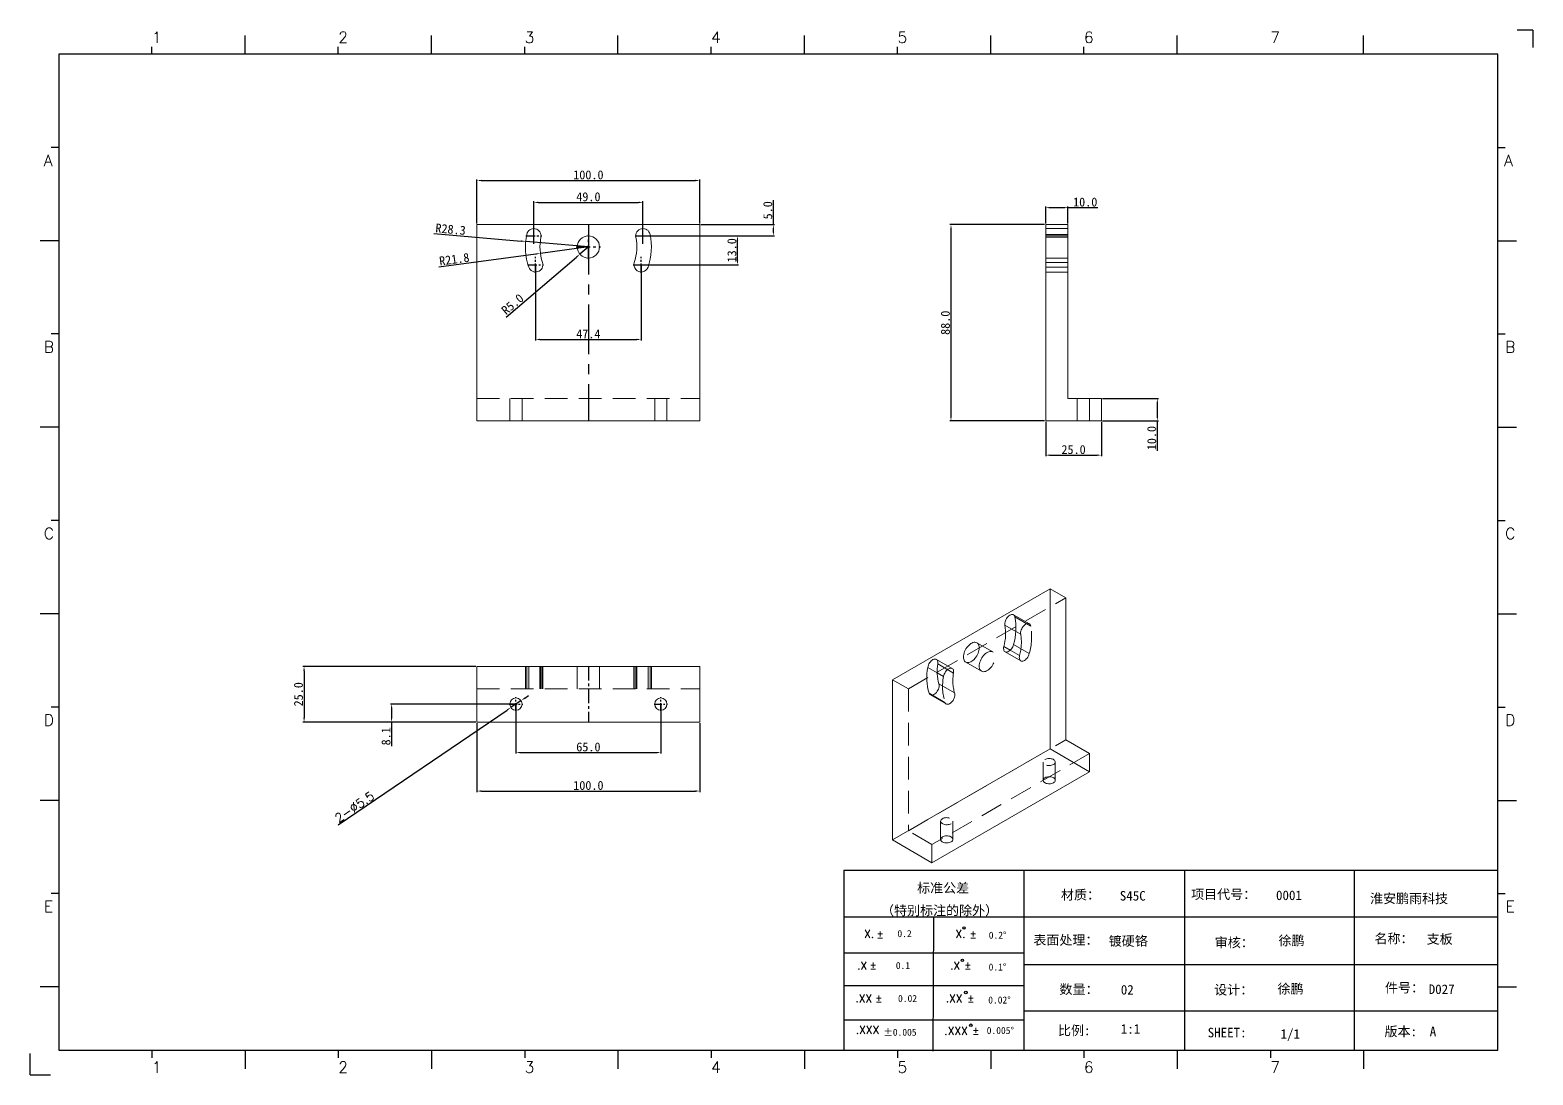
# Model space of a CAD drawing. Extents: x 83 to 30050, y -7164 to 695.
# Drawn here: x 28067 to 28742, y -3870 to -3401 of the extents above; entities that cross this region are included whole.
import ezdxf
from ezdxf.enums import TextEntityAlignment as Align

# ---------------------------------------------------------------- set-up
doc = ezdxf.new("R2010")
doc.units = 0
doc.header["$LTSCALE"] = 8
doc.header["$MEASUREMENT"] = 0
doc.header["$PDSIZE"] = 5
doc.linetypes.add('CENTER', pattern=[2, 1.25, -0.25, 0.25, -0.25])
doc.linetypes.add('HIDDEN', pattern=[1.905, 1.27, -0.635])
doc.layers.get('0').update_dxf_attribs({"linetype": 'CONTINUOUS'})
doc.layers.get('Defpoints').update_dxf_attribs({"linetype": 'CONTINUOUS'})
doc.layers.add('41', color=3, linetype='CONTINUOUS')
doc.layers.add('dim', color=82, linetype='CONTINUOUS', lineweight=9)
doc.styles.add('SIMPLEX', font='SIMPLEX')
doc.styles.get("Standard").update_dxf_attribs({"font": '', "height": 4})
doc.styles.get('Standard').set_extended_font_data('SimSun')
doc.dimstyles.new('ISO-25', dxfattribs={"dimtxt": 6, "dimasz": 2.5, "dimexe": 1.25, "dimexo": 0.625, "dimtad": 1, "dimdec": 1, "dimzin": 1, "dimdsep": 46, "dimtxsty": 'Standard', "dimcen": 2.5, "dimadec": 0, "dimazin": 0, "dimtm": 1e-09, "dimtfac": 1, "dimtdec": 1, "dimtmove": 0, "dimatfit": 3, "dimfxl": 1, "dimtolj": 1, "dimtzin": 0, "dimarcsym": 0})

# ---------------------------------------------------------------- blocks, each defined once
blk = doc.blocks.new('A$C0BB32EA6')
at = {"layer": '41'}
for p, q in [((90.21, 427.84), (90.21, 435.66)), ((168.4, 427.84), (168.4, 435.66)), ((168.4, 427.84), (168.4, 435.66)), ((168.4, 427.84), (168.4, 435.66)), ((246.58, 427.84), (246.58, 435.66)), ((246.58, 427.84), (246.58, 435.66)), ((324.77, 427.84), (324.77, 435.66)), ((402.96, 427.84), (402.96, 435.66)), ((481.15, 427.84), (481.15, 435.66)), ((559.34, 427.84), (559.34, 435.66)), ((51.11, 427.84), (51.11, 430.97)), ((129.3, 427.84), (129.3, 430.97)), ((129.3, 427.84), (129.3, 430.97)), ((129.3, 427.84), (129.3, 430.97)), ((207.49, 427.84), (207.49, 430.97)), ((207.49, 427.84), (207.49, 430.97)), ((285.68, 427.84), (285.68, 430.97)), ((363.87, 427.84), (363.87, 430.97)), ((442.06, 427.84), (442.06, 430.97)), ((615.63, 427.84), (12.02, 427.84)), ((12.02, 427.84), (12.02, 10.32)), ((615.63, 10.32), (615.63, 427.84)), ((12.02, 388.75), (8.89, 388.75)), ((615.63, 388.75), (618.76, 388.75)), ((12.02, 349.66), (4.2, 349.66)), ((615.63, 349.66), (623.45, 349.66)), ((12.02, 310.56), (8.89, 310.56)), ((615.63, 310.56), (618.76, 310.56)), ((12.02, 271.47), (4.2, 271.47)), ((615.63, 271.47), (623.45, 271.47)), ((12.02, 232.37), (8.89, 232.37)), ((615.63, 232.37), (618.76, 232.37)), ((12.02, 193.28), (4.2, 193.28)), ((615.63, 193.28), (623.45, 193.28)), ((12.02, 154.18), (8.89, 154.18)), ((615.63, 154.18), (618.76, 154.18)), ((12.02, 115.09), (4.2, 115.09)), ((615.63, 115.09), (623.45, 115.09)), ((341.34, 85.85), (615.63, 85.85)), ((341.34, 85.85), (341.34, 10.32)), ((416.87, 85.85), (416.87, 10.32)), ((484.16, 85.85), (484.16, 10.32)), ((555.4, 85.7), (555.4, 10.17)), ((12.02, 76), (8.89, 76)), ((615.63, 76), (618.76, 76)), ((615.63, 66.14), (341.34, 66.14)), ((378.86, 10.02), (379.1, 65.84)), ((341.34, 51.12), (416.87, 51.12)), ((615.63, 46.17), (416.87, 46.17)), ((12.02, 36.9), (4.2, 36.9)), ((341.34, 37.5), (401.12, 37.5)), ((341.34, 37.5), (416.87, 37.5)), ((615.63, 36.9), (623.45, 36.9)), ((615.63, 26.74), (416.87, 26.74)), ((341.34, 23.05), (401.87, 23.05)), ((341.34, 23.05), (401.87, 23.05)), ((341.34, 23.05), (401.87, 23.05)), ((341.34, 23.05), (401.87, 23.05)), ((341.34, 23.05), (401.87, 23.05)), ((341.34, 23.05), (416.87, 23.05)), ((12.02, 10.32), (615.63, 10.32)), ((51.11, 10.32), (51.11, 7.19)), ((90.21, 10.32), (90.21, 2.5)), ((129.3, 10.32), (129.3, 7.19)), ((168.4, 10.32), (168.4, 2.5)), ((207.49, 10.32), (207.49, 7.19)), ((246.58, 10.32), (246.58, 2.5)), ((285.68, 10.32), (285.68, 7.19)), ((324.77, 10.32), (324.77, 2.5)), ((326.34, 10.32), (401.87, 10.32)), ((363.87, 10.32), (363.87, 7.19)), ((402.96, 10.32), (402.96, 2.5)), ((442.06, 10.32), (442.06, 7.19)), ((481.15, 10.32), (481.15, 2.5)), ((520.24, 10.32), (520.24, 7.19)), ((559.34, 10.32), (559.34, 2.5))]:
    blk.add_line(p, q, dxfattribs=at)
at = {"layer": '41', "linetype": 'Continuous'}
for p, q in [((630.37, 437.94), (623.79, 437.94)), ((630.37, 437.94), (630.37, 430.59)), ((0, 0), (0, 8.98)), ((0, 0), (8.64, 0))]:
    blk.add_line(p, q, dxfattribs=at)
at = {"layer": '41'}
for centre in [(391.73, 61.61), (391.07, 48.04), (392.49, 34.54), (394.6, 20.83)]:
    blk.add_circle(centre, 0.516, dxfattribs=at)
at = {"layer": '41', "style": 'SIMPLEX'}
for s, height, p in [('1', 4.69, (51.11, 432.54)), ('2', 4.69, (129.3, 432.54)), ('3', 4.69, (207.49, 432.54)), ('4', 4.69, (285.68, 432.54)), ('5', 4.69, (363.87, 432.54)), ('6', 4.69, (442.06, 432.54)), ('7', 4.69, (520.24, 432.54)), ('A', 4.75, (5.76, 380.93)), ('A', 4.75, (618.27, 380.93)), ('B', 4.75, (5.76, 302.74)), ('B', 4.75, (618.72, 302.74)), ('C', 4.75, (5.76, 224.55)), ('C', 4.75, (618.72, 224.55)), ('D', 4.75, (5.76, 146.37)), ('D', 4.75, (618.72, 146.37)), ('E', 4.75, (5.76, 68.18)), ('E', 4.75, (618.95, 68.18)), ('X.', 3.284, (349.84, 57.49)), ('%%p', 3.284, (355.04, 57.36)), ('X.', 3.284, (388.21, 57.49)), ('%%p', 3.284, (394.07, 57.36)), ('.X', 3.284, (346.89, 44.16)), ('%%p', 3.284, (352.09, 44.33)), ('.X', 3.284, (385.9, 44.16)), ('%%p', 3.284, (391.76, 44.33)), ('.XX', 3.284, (346.2, 30.42)), ('%%p', 3.284, (354.44, 30.46)), ('.XX', 3.284, (384.11, 30.42)), ('%%p', 3.284, (393.01, 30.46)), ('.XXX', 3.284, (383.48, 16.83)), ('%%p', 3.284, (395.11, 16.95)), ('1', 4.69, (51.11, 0.87)), ('2', 4.69, (129.3, 0.87)), ('3', 4.69, (207.49, 0.87)), ('4', 4.69, (285.68, 0.87)), ('5', 4.69, (363.87, 0.87)), ('6', 4.69, (442.06, 0.87)), ('7', 4.69, (520.24, 0.87))]:
    blk.add_text(s, height=height, dxfattribs=at).set_placement(p)
at = {"layer": '41', "linetype": 'Continuous'}
for s, p in [('标准公差', (372.08, 76.36)), ('材质：', (432.42, 73.5)), ('项目代号：', (486.99, 73.71)), ('淮安鹏雨科技', (562.04, 71.96)), ('（特别标注的除外）', (356.94, 66.94)), ('表面处理：', (420.83, 54.55)), ('审核：', (496.9, 53.5)), ('名称：', (563.9, 55.18)), ('数量：', (431.79, 33.91)), ('设计：', (496.69, 33.7)), ('件号：', (568.32, 34.55)), ('比例:', (431.16, 16.65)), ('SHEET:', (493.95, 15.75)), ('1/1', (524.5, 15.18)), ('版本:', (568.11, 16.23))]:
    blk.add_text(s, height=4, dxfattribs=at).set_placement(p)
at = {"layer": '41'}
for s, p in [('0.2', (363.82, 57.75)), ('0.2%%D', (402.12, 57.11)), ('0.1', (363.14, 44.41)), ('0.1%%D', (402.07, 43.76)), ('0.02', (364.07, 30.58)), ('0.02%%D', (401.9, 29.93)), ('0.005%%D', (401.27, 17.16))]:
    blk.add_text(s, height=2.929, dxfattribs=at).set_placement(p)
at = {"layer": '41', "style": 'SIMPLEX'}
blk.add_text('.XXX', height=3.284, dxfattribs=at).set_placement((351.31, 18.87), align=Align.MIDDLE_CENTER)
at = {"layer": '41'}
blk.add_text('%%P0.005', height=2.929, dxfattribs=at).set_placement((364.87, 17.89), align=Align.MIDDLE_CENTER)
at = {"layer": '41', "linetype": 'Continuous'}
for tag, p in [('材质', (457.07, 73.08)), ('代号', (522.6, 73.29)), ('表面处理', (452.44, 54.13)), ('审核', (523.65, 54.34)), ('名称', (585.81, 54.97)), ('数量', (457.5, 33.7)), ('设计', (523.23, 34.13)), ('件号', (586.65, 33.91)), ('比例', (457.5, 17.28)), ('版本', (587.08, 16.23))]:
    blk.add_attdef(tag, p, '', height=4, dxfattribs=at)
blk = doc.blocks.new('*D1198')
at = {"layer": 'Defpoints', "color": 0}
for p in [(28367.88, -3468.69), (28267.88, -3488.49), (28367.88, -3488.49)]:
    blk.add_point(p, dxfattribs=at)
at = {"layer": 'dim', "color": 0, "lineweight": -2}
for p, q in [((28267.88, -3487.99), (28267.88, -3468.19)), ((28269.88, -3468.69), (28365.88, -3468.69)), ((28367.88, -3487.99), (28367.88, -3468.19))]:
    blk.add_line(p, q, dxfattribs=at)
at = {"layer": 'dim', "color": 0}
for points in [[(28269.88, -3468.35), (28269.88, -3469.02), (28267.88, -3468.69)], [(28365.88, -3468.35), (28365.88, -3469.02), (28367.88, -3468.69)]]:
    blk.add_solid(points, dxfattribs=at)
at = {"layer": 'dim', "color": 0, "insert": (28317.88, -3466.19), "char_height": 4, "attachment_point": 5}
blk.add_mtext('\\A1;100.0', dxfattribs=at)
blk = doc.blocks.new('*D1199')
at = {"layer": 'Defpoints', "color": 0}
for p in [(28342.38, -3478.51), (28293.39, -3493.49), (28342.38, -3493.49)]:
    blk.add_point(p, dxfattribs=at)
at = {"layer": 'dim', "color": 0, "lineweight": -2}
for p, q in [((28293.39, -3492.99), (28293.39, -3478.01)), ((28295.39, -3478.51), (28340.38, -3478.51)), ((28342.38, -3492.99), (28342.38, -3478.01))]:
    blk.add_line(p, q, dxfattribs=at)
at = {"layer": 'dim', "color": 0}
for points in [[(28295.39, -3478.18), (28295.39, -3478.85), (28293.39, -3478.51)], [(28340.38, -3478.18), (28340.38, -3478.85), (28342.38, -3478.51)]]:
    blk.add_solid(points, dxfattribs=at)
at = {"layer": 'dim', "color": 0, "insert": (28317.88, -3476.01), "char_height": 4, "attachment_point": 5}
blk.add_mtext('\\A1;49.0', dxfattribs=at)
blk = doc.blocks.new('*D1200')
at = {"layer": 'Defpoints', "color": 0}
for p in [(28294.2, -3506.49), (28341.57, -3506.49), (28341.57, -3539.99)]:
    blk.add_point(p, dxfattribs=at)
at = {"layer": 'dim', "color": 0, "lineweight": -2}
for p, q in [((28294.2, -3506.99), (28294.2, -3540.49)), ((28341.57, -3506.99), (28341.57, -3540.49)), ((28296.2, -3539.99), (28339.57, -3539.99))]:
    blk.add_line(p, q, dxfattribs=at)
at = {"layer": 'dim', "color": 0}
for points in [[(28296.2, -3539.65), (28296.2, -3540.32), (28294.2, -3539.99)], [(28339.57, -3539.65), (28339.57, -3540.32), (28341.57, -3539.99)]]:
    blk.add_solid(points, dxfattribs=at)
at = {"layer": 'dim', "color": 0, "insert": (28317.88, -3537.49), "char_height": 4, "attachment_point": 5}
blk.add_mtext('\\A1;47.4', dxfattribs=at)
blk = doc.blocks.new('*D1201')
at = {"layer": 'Defpoints', "color": 0}
for p in [(28342.38, -3493.49), (28367.88, -3488.49), (28400.89, -3488.49)]:
    blk.add_point(p, dxfattribs=at)
at = {"layer": 'dim', "color": 0, "lineweight": -2}
for p, q in [((28400.89, -3488.49), (28400.89, -3477.58)), ((28342.88, -3493.49), (28401.39, -3493.49)), ((28368.38, -3488.49), (28401.39, -3488.49)), ((28400.89, -3491.49), (28400.89, -3490.49))]:
    blk.add_line(p, q, dxfattribs=at)
at = {"layer": 'dim', "color": 0}
for points in [[(28400.56, -3490.49), (28401.22, -3490.49), (28400.89, -3488.49)], [(28400.56, -3491.49), (28401.22, -3491.49), (28400.89, -3493.49)]]:
    blk.add_solid(points, dxfattribs=at)
at = {"layer": 'dim', "color": 0, "insert": (28398.39, -3482.04), "char_height": 4, "attachment_point": 5, "rotation": 90}
blk.add_mtext('\\A1;5.0', dxfattribs=at)
blk = doc.blocks.new('*D1202')
at = {"layer": 'Defpoints', "color": 0}
for p in [(28342.38, -3493.49), (28384.78, -3493.49), (28341.57, -3506.49)]:
    blk.add_point(p, dxfattribs=at)
at = {"layer": 'dim', "color": 0, "lineweight": -2}
for p, q in [((28342.88, -3493.49), (28385.28, -3493.49)), ((28384.78, -3504.49), (28384.78, -3495.49)), ((28342.07, -3506.49), (28385.28, -3506.49))]:
    blk.add_line(p, q, dxfattribs=at)
at = {"layer": 'dim', "color": 0}
for points in [[(28384.45, -3495.49), (28385.12, -3495.49), (28384.78, -3493.49)], [(28384.45, -3504.49), (28385.12, -3504.49), (28384.78, -3506.49)]]:
    blk.add_solid(points, dxfattribs=at)
at = {"layer": 'dim', "color": 0, "insert": (28382.28, -3499.99), "char_height": 4, "attachment_point": 5, "rotation": 90}
blk.add_mtext('\\A1;13.0', dxfattribs=at)
blk = doc.blocks.new('*D1203')
at = {"layer": 'Defpoints', "color": 0}
for p in [(28317.88, -3498.49), (28296.33, -3501.37)]:
    blk.add_point(p, dxfattribs=at)
at = {"layer": 'dim', "color": 0, "lineweight": -2}
for p, q in [((28317.88, -3498.49), (28296.33, -3501.37)), ((28250.74, -3507.46), (28294.34, -3501.63))]:
    blk.add_line(p, q, dxfattribs=at)
at = {"layer": 'dim', "color": 0}
blk.add_solid([(28294.3, -3501.3), (28294.39, -3501.97), (28296.33, -3501.37)], dxfattribs=at)
at = {"layer": 'dim', "color": 0, "insert": (28257.7, -3504.01), "char_height": 4, "attachment_point": 5, "rotation": 7.60436}
blk.add_mtext('\\A1;R21.8', dxfattribs=at)
blk = doc.blocks.new('*D1204')
at = {"layer": 'Defpoints', "color": 0}
for p in [(28289.74, -3496.03), (28317.88, -3498.49)]:
    blk.add_point(p, dxfattribs=at)
at = {"layer": 'dim', "color": 0, "lineweight": -2}
for p, q in [((28248.51, -3492.42), (28287.75, -3495.85)), ((28317.88, -3498.49), (28289.74, -3496.03))]:
    blk.add_line(p, q, dxfattribs=at)
at = {"layer": 'dim', "color": 0}
blk.add_solid([(28287.78, -3495.52), (28287.72, -3496.19), (28289.74, -3496.03)], dxfattribs=at)
at = {"layer": 'dim', "color": 0, "insert": (28256.05, -3490.57), "char_height": 4, "attachment_point": 5, "rotation": 354.9962}
blk.add_mtext('\\A1;R28.3', dxfattribs=at)
blk = doc.blocks.new('*D1205')
at = {"layer": 'Defpoints', "color": 0}
for p in [(28317.88, -3498.49), (28314.08, -3501.73)]:
    blk.add_point(p, dxfattribs=at)
at = {"layer": 'dim', "color": 0, "lineweight": -2}
for p, q in [((28317.88, -3498.49), (28314.08, -3501.73)), ((28280.91, -3529.93), (28312.55, -3503.03))]:
    blk.add_line(p, q, dxfattribs=at)
at = {"layer": 'dim', "color": 0}
blk.add_solid([(28312.34, -3502.77), (28312.77, -3503.28), (28314.08, -3501.73)], dxfattribs=at)
at = {"layer": 'dim', "color": 0, "insert": (28283.83, -3524.16), "char_height": 4, "attachment_point": 5, "rotation": 40.37128}
blk.add_mtext('\\A1;R5.0', dxfattribs=at)
blk = doc.blocks.new('*D1206')
at = {"layer": 'Defpoints', "color": 0}
for p in [(28523.11, -3488.49), (28480.6, -3576.49), (28523.11, -3576.49)]:
    blk.add_point(p, dxfattribs=at)
at = {"layer": 'dim', "color": 0, "lineweight": -2}
for p, q in [((28522.61, -3488.49), (28480.1, -3488.49)), ((28480.6, -3490.49), (28480.6, -3574.49)), ((28522.61, -3576.49), (28480.1, -3576.49))]:
    blk.add_line(p, q, dxfattribs=at)
at = {"layer": 'dim', "color": 0}
for points in [[(28480.27, -3490.49), (28480.94, -3490.49), (28480.6, -3488.49)], [(28480.27, -3574.49), (28480.94, -3574.49), (28480.6, -3576.49)]]:
    blk.add_solid(points, dxfattribs=at)
at = {"layer": 'dim', "color": 0, "insert": (28478.1, -3532.49), "char_height": 4, "attachment_point": 5, "rotation": 90}
blk.add_mtext('\\A1;88.0', dxfattribs=at)
blk = doc.blocks.new('*D1207')
at = {"layer": 'Defpoints', "color": 0}
for p in [(28548.11, -3566.49), (28548.11, -3576.49), (28573.2, -3576.49)]:
    blk.add_point(p, dxfattribs=at)
at = {"layer": 'dim', "color": 0, "lineweight": -2}
for p, q in [((28548.61, -3566.49), (28573.7, -3566.49)), ((28573.2, -3568.49), (28573.2, -3574.49)), ((28548.61, -3576.49), (28573.7, -3576.49)), ((28573.2, -3576.49), (28573.2, -3589.94))]:
    blk.add_line(p, q, dxfattribs=at)
at = {"layer": 'dim', "color": 0}
for points in [[(28572.87, -3568.49), (28573.54, -3568.49), (28573.2, -3566.49)], [(28572.87, -3574.49), (28573.54, -3574.49), (28573.2, -3576.49)]]:
    blk.add_solid(points, dxfattribs=at)
at = {"layer": 'dim', "color": 0, "insert": (28570.7, -3584.21), "char_height": 4, "attachment_point": 5, "rotation": 90}
blk.add_mtext('\\A1;10.0', dxfattribs=at)
blk = doc.blocks.new('*D1208')
at = {"layer": 'Defpoints', "color": 0}
for p in [(28533.11, -3480.87), (28523.11, -3488.49), (28533.11, -3488.49)]:
    blk.add_point(p, dxfattribs=at)
at = {"layer": 'dim', "color": 0, "lineweight": -2}
for p, q in [((28523.11, -3487.99), (28523.11, -3480.38)), ((28525.11, -3480.87), (28531.11, -3480.87)), ((28533.11, -3487.99), (28533.11, -3480.38)), ((28533.11, -3480.87), (28546.56, -3480.87))]:
    blk.add_line(p, q, dxfattribs=at)
at = {"layer": 'dim', "color": 0}
for points in [[(28525.11, -3480.54), (28525.11, -3481.21), (28523.11, -3480.87)], [(28531.11, -3480.54), (28531.11, -3481.21), (28533.11, -3480.87)]]:
    blk.add_solid(points, dxfattribs=at)
at = {"layer": 'dim', "color": 0, "insert": (28540.84, -3478.38), "char_height": 4, "attachment_point": 5}
blk.add_mtext('\\A1;10.0', dxfattribs=at)
blk = doc.blocks.new('*D1209')
at = {"layer": 'Defpoints', "color": 0}
for p in [(28523.11, -3576.49), (28548.11, -3576.49), (28548.11, -3591.87)]:
    blk.add_point(p, dxfattribs=at)
at = {"layer": 'dim', "color": 0, "lineweight": -2}
for p, q in [((28523.11, -3576.99), (28523.11, -3592.37)), ((28548.11, -3576.99), (28548.11, -3592.37)), ((28525.11, -3591.87), (28546.11, -3591.87))]:
    blk.add_line(p, q, dxfattribs=at)
at = {"layer": 'dim', "color": 0}
for points in [[(28525.11, -3591.54), (28525.11, -3592.2), (28523.11, -3591.87)], [(28546.11, -3591.54), (28546.11, -3592.2), (28548.11, -3591.87)]]:
    blk.add_solid(points, dxfattribs=at)
at = {"layer": 'dim', "color": 0, "insert": (28535.61, -3589.37), "char_height": 4, "attachment_point": 5}
blk.add_mtext('\\A1;25.0', dxfattribs=at)
blk = doc.blocks.new('*D1210')
at = {"layer": 'Defpoints', "color": 0}
for p in [(28285.38, -3703.48), (28350.38, -3703.48), (28350.38, -3725.23)]:
    blk.add_point(p, dxfattribs=at)
at = {"layer": 'dim', "color": 0, "lineweight": -2}
for p, q in [((28285.38, -3703.98), (28285.38, -3725.73)), ((28350.38, -3703.98), (28350.38, -3725.73)), ((28287.38, -3725.23), (28348.38, -3725.23))]:
    blk.add_line(p, q, dxfattribs=at)
at = {"layer": 'dim', "color": 0}
for points in [[(28287.38, -3724.9), (28287.38, -3725.57), (28285.38, -3725.23)], [(28348.38, -3724.9), (28348.38, -3725.57), (28350.38, -3725.23)]]:
    blk.add_solid(points, dxfattribs=at)
at = {"layer": 'dim', "color": 0, "insert": (28317.88, -3722.73), "char_height": 4, "attachment_point": 5}
blk.add_mtext('\\A1;65.0', dxfattribs=at)
blk = doc.blocks.new('*D1211')
at = {"layer": 'Defpoints', "color": 0}
for p in [(28267.88, -3711.59), (28367.88, -3711.59), (28367.88, -3742.5)]:
    blk.add_point(p, dxfattribs=at)
at = {"layer": 'dim', "color": 0, "lineweight": -2}
for p, q in [((28267.88, -3712.09), (28267.88, -3743)), ((28367.88, -3712.09), (28367.88, -3743)), ((28269.88, -3742.5), (28365.88, -3742.5))]:
    blk.add_line(p, q, dxfattribs=at)
at = {"layer": 'dim', "color": 0}
for points in [[(28269.88, -3742.16), (28269.88, -3742.83), (28267.88, -3742.5)], [(28365.88, -3742.16), (28365.88, -3742.83), (28367.88, -3742.5)]]:
    blk.add_solid(points, dxfattribs=at)
at = {"layer": 'dim', "color": 0, "insert": (28317.88, -3740), "char_height": 4, "attachment_point": 5}
blk.add_mtext('\\A1;100.0', dxfattribs=at)
blk = doc.blocks.new('*D1212')
at = {"layer": 'Defpoints', "color": 0}
for p in [(28285.38, -3703.48), (28229.57, -3711.59), (28267.88, -3711.59)]:
    blk.add_point(p, dxfattribs=at)
at = {"layer": 'dim', "color": 0, "lineweight": -2}
for p, q in [((28284.88, -3703.48), (28229.07, -3703.48)), ((28229.57, -3705.48), (28229.57, -3709.59)), ((28267.38, -3711.59), (28229.07, -3711.59)), ((28229.57, -3711.59), (28229.57, -3722.31))]:
    blk.add_line(p, q, dxfattribs=at)
at = {"layer": 'dim', "color": 0}
for points in [[(28229.23, -3705.48), (28229.9, -3705.48), (28229.57, -3703.48)], [(28229.23, -3709.59), (28229.9, -3709.59), (28229.57, -3711.59)]]:
    blk.add_solid(points, dxfattribs=at)
at = {"layer": 'dim', "color": 0, "insert": (28227.07, -3717.95), "char_height": 4, "attachment_point": 5, "rotation": 90}
blk.add_mtext('\\A1;8.1', dxfattribs=at)
blk = doc.blocks.new('*D1213')
at = {"layer": 'Defpoints', "color": 0}
for p in [(28267.88, -3686.59), (28190.28, -3711.59), (28267.88, -3711.59)]:
    blk.add_point(p, dxfattribs=at)
at = {"layer": 'dim', "color": 0, "lineweight": -2}
for p, q in [((28267.38, -3686.59), (28189.78, -3686.59)), ((28190.28, -3688.59), (28190.28, -3709.59)), ((28267.38, -3711.59), (28189.78, -3711.59))]:
    blk.add_line(p, q, dxfattribs=at)
at = {"layer": 'dim', "color": 0}
for points in [[(28189.95, -3688.59), (28190.62, -3688.59), (28190.28, -3686.59)], [(28189.95, -3709.59), (28190.62, -3709.59), (28190.28, -3711.59)]]:
    blk.add_solid(points, dxfattribs=at)
at = {"layer": 'dim', "color": 0, "insert": (28187.78, -3699.09), "char_height": 4, "attachment_point": 5, "rotation": 90}
blk.add_mtext('\\A1;25.0', dxfattribs=at)
blk = doc.blocks.new('*D1214')
at = {"layer": 'Defpoints', "color": 0}
for p in [(28287.66, -3701.94), (28283.11, -3705.02)]:
    blk.add_point(p, dxfattribs=at)
at = {"layer": 'dim', "color": 0, "lineweight": -2}
for p, q in [((28287.66, -3701.94), (28283.11, -3705.02)), ((28289.31, -3700.81), (28290.97, -3699.69)), ((28205.64, -3757.61), (28281.45, -3706.15))]:
    blk.add_line(p, q, dxfattribs=at)
at = {"layer": 'dim', "color": 0}
for points in [[(28289.13, -3700.54), (28289.5, -3701.09), (28287.66, -3701.94)], [(28281.27, -3705.87), (28281.64, -3706.42), (28283.11, -3705.02)]]:
    blk.add_solid(points, dxfattribs=at)
at = {"layer": 'dim', "color": 0, "insert": (28212.93, -3749.64), "char_height": 4, "attachment_point": 5, "rotation": 34.16779}
blk.add_mtext('\\A1;{\\Ftxt,bigfont|c134;2-∅5.5}', dxfattribs=at)

msp = doc.modelspace()

# ---------------------------------------------------------------- linework, layer by layer
at = {"color": 7, "linetype": 'Continuous', "lineweight": 15}
for p, q in [((28267.885, -3488.492), (28367.885, -3488.492)), ((28267.885, -3488.492), (28267.885, -3576.492)), ((28367.885, -3488.492), (28367.885, -3576.492)), ((28533.114, -3488.492), (28523.114, -3488.492)), ((28523.114, -3488.492), (28523.114, -3576.492)), ((28533.114, -3488.492), (28533.114, -3566.492)), ((28533.114, -3566.492), (28548.114, -3566.492)), ((28548.114, -3576.492), (28548.114, -3566.492)), ((28367.885, -3576.492), (28267.885, -3576.492)), ((28548.114, -3576.492), (28523.114, -3576.492)), ((28454.397, -3692.578), (28525.108, -3651.758)), ((28525.108, -3651.758), (28525.108, -3723.614)), ((28532.179, -3655.84), (28525.108, -3651.758)), ((28532.179, -3655.84), (28532.179, -3719.53)), ((28367.885, -3686.595), (28267.885, -3686.595)), ((28267.885, -3686.595), (28267.885, -3711.595)), ((28367.885, -3711.595), (28367.885, -3686.595)), ((28454.397, -3692.578), (28454.397, -3764.434)), ((28267.885, -3711.595), (28367.885, -3711.595)), ((28532.179, -3719.53), (28542.785, -3725.653)), ((28525.108, -3723.614), (28454.397, -3764.434)), ((28542.785, -3733.819), (28525.108, -3723.614)), ((28542.785, -3733.819), (28542.785, -3725.653)), ((28472.075, -3774.639), (28542.785, -3733.819)), ((28454.397, -3764.434), (28472.075, -3774.639))]:
    msp.add_line(p, q, dxfattribs=at)
at = {"color": 1, "linetype": 'CENTER', "ltscale": 0.41275}
for p, q in [((28289.815, -3493.492), (28296.965, -3493.492)), ((28293.39, -3497.067), (28293.39, -3489.917)), ((28338.804, -3493.492), (28345.954, -3493.492)), ((28342.379, -3497.067), (28342.379, -3489.917)), ((28290.624, -3506.492), (28297.774, -3506.492)), ((28294.199, -3510.067), (28294.199, -3502.917)), ((28337.995, -3506.492), (28345.145, -3506.492)), ((28341.57, -3510.067), (28341.57, -3502.917))]:
    msp.add_line(p, q, dxfattribs=at)
at = {"color": 1, "linetype": 'CENTER', "ltscale": 2.2352}
msp.add_line((28317.885, -3488.492), (28317.885, -3576.492), dxfattribs=at)
at = {"color": 1, "linetype": 'CENTER', "ltscale": 0.635}
for p, q in [((28317.885, -3503.992), (28317.885, -3492.992)), ((28312.385, -3498.492), (28323.385, -3498.492)), ((28317.885, -3686.595), (28317.885, -3711.595))]:
    msp.add_line(p, q, dxfattribs=at)
at = {"color": 7, "linetype": 'HIDDEN', "lineweight": 0}
for p, q in [((28533.114, -3490.242), (28523.114, -3490.242)), ((28523.114, -3492.842), (28533.114, -3492.842)), ((28533.114, -3493.492), (28523.114, -3493.492)), ((28523.114, -3494.142), (28533.114, -3494.142)), ((28523.114, -3503.492), (28533.114, -3503.492)), ((28523.114, -3505.452), (28533.114, -3505.452)), ((28523.114, -3507.532), (28533.114, -3507.532)), ((28523.114, -3509.742), (28533.114, -3509.742)), ((28267.885, -3566.492), (28367.885, -3566.492)), ((28282.635, -3566.492), (28282.635, -3576.492)), ((28288.135, -3576.492), (28288.135, -3566.492)), ((28347.635, -3566.492), (28347.635, -3576.492)), ((28353.135, -3576.492), (28353.135, -3566.492)), ((28537.249, -3566.492), (28537.249, -3576.492)), ((28542.749, -3576.492), (28542.749, -3566.492)), ((28461.468, -3696.66), (28532.179, -3655.84)), ((28515.769, -3667.519), (28508.698, -3663.437)), ((28509.325, -3664.421), (28516.396, -3668.503)), ((28509.651, -3670.871), (28511.892, -3672.165)), ((28499.323, -3680.085), (28492.252, -3676.003)), ((28504.876, -3680.012), (28511.947, -3684.094)), ((28507.236, -3679.287), (28511.394, -3681.687)), ((28508.678, -3676.79), (28515.749, -3680.872)), ((28289.635, -3686.595), (28289.635, -3696.595)), ((28290.205, -3686.595), (28290.205, -3696.595)), ((28291.12, -3686.595), (28291.12, -3696.595)), ((28296.135, -3686.595), (28296.135, -3696.595)), ((28296.574, -3686.595), (28296.574, -3696.595)), ((28296.64, -3696.595), (28296.64, -3686.595)), ((28297.278, -3686.595), (28297.278, -3696.595)), ((28297.449, -3696.595), (28297.449, -3686.595)), ((28312.885, -3686.595), (28312.885, -3696.595)), ((28322.885, -3696.595), (28322.885, -3686.595)), ((28338.32, -3686.595), (28338.32, -3696.595)), ((28338.491, -3686.595), (28338.491, -3696.595)), ((28339.129, -3686.595), (28339.129, -3696.595)), ((28339.195, -3686.595), (28339.195, -3696.595)), ((28339.635, -3696.595), (28339.635, -3686.595)), ((28344.649, -3686.595), (28344.649, -3696.595)), ((28345.564, -3686.595), (28345.564, -3696.595)), ((28346.135, -3696.595), (28346.135, -3686.595)), ((28481.128, -3687.517), (28474.057, -3683.435)), ((28474.683, -3685.481), (28481.755, -3689.563)), ((28487.253, -3684.664), (28494.324, -3688.746)), ((28461.468, -3696.66), (28454.397, -3692.578)), ((28474.374, -3689.44), (28477.251, -3691.101)), ((28475.181, -3694.428), (28482.253, -3698.51)), ((28267.885, -3696.595), (28367.885, -3696.595)), ((28461.468, -3696.66), (28461.468, -3760.351)), ((28471.379, -3699.349), (28478.45, -3703.431)), ((28472.269, -3699.473), (28477.898, -3702.723)), ((28461.468, -3760.351), (28532.179, -3719.53)), ((28542.785, -3725.653), (28472.075, -3766.474)), ((28521.923, -3729.484), (28521.923, -3737.65)), ((28527.423, -3737.65), (28527.423, -3729.484)), ((28475.961, -3756.018), (28475.961, -3764.183)), ((28481.461, -3764.183), (28481.461, -3756.018)), ((28472.075, -3766.474), (28461.468, -3760.351)), ((28472.075, -3766.474), (28472.075, -3774.639))]:
    msp.add_line(p, q, dxfattribs=at)
at = {"color": 8, "linetype": 'Continuous', "lineweight": 15}
for p, q in [((28504.821, -3668.083), (28509.651, -3670.871)), ((28504.323, -3677.605), (28507.236, -3679.287)), ((28470.18, -3687.019), (28474.374, -3689.44)), ((28470.827, -3698.641), (28472.269, -3699.473))]:
    msp.add_line(p, q, dxfattribs=at)
at = {"color": 1, "linetype": 'CENTER', "ltscale": 0.34925}
for p, q in [((28285.385, -3706.505), (28285.385, -3700.455)), ((28350.385, -3706.505), (28350.385, -3700.455)), ((28282.36, -3703.48), (28288.41, -3703.48)), ((28347.36, -3703.48), (28353.41, -3703.48))]:
    msp.add_line(p, q, dxfattribs=at)
at = {"color": 7, "linetype": 'Continuous', "lineweight": 15, "flags": 128}
for points in [[(28504.821, -3668.083), (28504.776, -3667.649), (28504.8, -3667.174), (28504.893, -3666.67), (28505.053, -3666.154), (28505.273, -3665.64), (28505.549, -3665.145), (28505.871, -3664.684), (28506.229, -3664.271), (28506.613, -3663.917), (28507.011, -3663.635), (28507.411, -3663.432), (28507.801, -3663.315), (28508.168, -3663.287), (28508.502, -3663.349), (28508.793, -3663.499), (28509.032, -3663.733), (28509.21, -3664.044), (28509.325, -3664.421)], [(28486.217, -3682.375), (28486.25, -3681.8), (28486.348, -3681.197), (28486.51, -3680.579), (28486.732, -3679.956), (28487.01, -3679.34), (28487.339, -3678.743), (28487.713, -3678.175), (28488.126, -3677.648), (28488.568, -3677.17), (28489.033, -3676.752), (28489.511, -3676.4), (28489.994, -3676.121), (28490.472, -3675.921), (28490.936, -3675.803), (28491.379, -3675.77), (28491.791, -3675.821), (28492.166, -3675.957), (28492.495, -3676.174), (28492.773, -3676.468), (28492.995, -3676.835), (28493.157, -3677.267), (28493.255, -3677.756), (28493.288, -3678.293), (28493.255, -3678.868), (28493.157, -3679.47), (28492.995, -3680.088), (28492.773, -3680.711), (28492.495, -3681.327), (28492.166, -3681.924), (28491.791, -3682.492), (28491.379, -3683.02), (28490.936, -3683.497), (28490.472, -3683.916), (28489.994, -3684.268), (28489.511, -3684.546), (28489.033, -3684.746), (28488.568, -3684.864), (28488.126, -3684.898), (28487.713, -3684.846), (28487.339, -3684.711), (28487.01, -3684.493), (28486.732, -3684.199), (28486.51, -3683.832), (28486.348, -3683.4), (28486.25, -3682.912), (28486.217, -3682.375)], [(28508.678, -3676.79), (28508.517, -3677.306), (28508.295, -3677.819), (28508.018, -3678.314), (28507.696, -3678.774), (28507.337, -3679.187), (28506.952, -3679.539), (28506.554, -3679.82), (28506.154, -3680.021), (28505.765, -3680.136), (28505.398, -3680.162), (28505.065, -3680.098), (28504.775, -3679.946), (28504.538, -3679.711), (28504.36, -3679.399), (28504.247, -3679.02), (28504.203, -3678.586), (28504.229, -3678.109), (28504.323, -3677.605)], [(28474.683, -3685.481), (28474.729, -3684.995), (28474.705, -3684.547), (28474.612, -3684.151), (28474.452, -3683.819), (28474.231, -3683.56), (28473.956, -3683.384), (28473.634, -3683.294), (28473.275, -3683.294), (28472.891, -3683.384), (28472.493, -3683.561), (28472.094, -3683.82), (28471.704, -3684.153), (28471.337, -3684.549), (28471.002, -3684.997), (28470.712, -3685.483), (28470.473, -3685.993), (28470.294, -3686.51), (28470.18, -3687.019)], [(28470.827, -3698.641), (28470.988, -3698.971), (28471.21, -3699.228), (28471.486, -3699.403), (28471.809, -3699.491), (28472.168, -3699.489), (28472.552, -3699.397), (28472.951, -3699.218), (28473.35, -3698.958), (28473.74, -3698.624), (28474.106, -3698.227), (28474.44, -3697.778), (28474.73, -3697.291), (28474.967, -3696.781), (28475.145, -3696.264), (28475.257, -3695.755), (28475.302, -3695.27), (28475.276, -3694.823), (28475.181, -3694.428)], [(28522.728, -3736.527), (28523.119, -3736.34), (28523.562, -3736.198), (28524.043, -3736.104), (28524.546, -3736.064), (28525.053, -3736.077), (28525.547, -3736.145), (28526.011, -3736.263), (28526.43, -3736.428), (28526.789, -3736.636), (28527.075, -3736.877), (28527.28, -3737.145), (28527.397, -3737.43), (28527.42, -3737.723), (28527.35, -3738.013), (28527.189, -3738.291), (28526.942, -3738.547), (28526.618, -3738.772), (28526.227, -3738.96), (28525.784, -3739.102), (28525.303, -3739.195), (28524.8, -3739.236), (28524.293, -3739.222), (28523.799, -3739.155), (28523.335, -3739.037), (28522.916, -3738.871), (28522.557, -3738.664), (28522.271, -3738.422), (28522.066, -3738.154), (28521.949, -3737.869), (28521.926, -3737.576), (28521.996, -3737.286), (28522.157, -3737.009), (28522.404, -3736.753), (28522.728, -3736.527)], [(28480.656, -3765.306), (28480.265, -3765.493), (28479.822, -3765.635), (28479.341, -3765.728), (28478.838, -3765.769), (28478.331, -3765.755), (28477.837, -3765.688), (28477.373, -3765.57), (28476.954, -3765.404), (28476.595, -3765.197), (28476.309, -3764.956), (28476.104, -3764.688), (28475.987, -3764.402), (28475.964, -3764.11), (28476.034, -3763.82), (28476.195, -3763.542), (28476.442, -3763.286), (28476.766, -3763.06), (28477.157, -3762.873), (28477.6, -3762.731), (28478.081, -3762.638), (28478.584, -3762.597), (28479.091, -3762.611), (28479.585, -3762.678), (28480.049, -3762.796), (28480.468, -3762.962), (28480.827, -3763.169), (28481.113, -3763.411), (28481.318, -3763.679), (28481.435, -3763.964), (28481.458, -3764.256), (28481.388, -3764.547), (28481.227, -3764.824), (28480.98, -3765.08), (28480.656, -3765.306)]]:
    msp.add_lwpolyline(points, dxfattribs=at)
at = {"color": 7, "linetype": 'HIDDEN', "lineweight": 0, "flags": 128}
for points in [[(28511.892, -3672.165), (28511.847, -3671.731), (28511.871, -3671.256), (28511.964, -3670.752), (28512.124, -3670.236), (28512.344, -3669.722), (28512.62, -3669.227), (28512.942, -3668.766), (28513.3, -3668.353), (28513.684, -3667.999), (28514.082, -3667.717), (28514.482, -3667.514), (28514.872, -3667.397), (28515.239, -3667.369), (28515.573, -3667.431), (28515.864, -3667.581), (28516.103, -3667.815), (28516.282, -3668.126), (28516.396, -3668.503)], [(28493.288, -3686.457), (28493.321, -3685.882), (28493.419, -3685.279), (28493.581, -3684.661), (28493.803, -3684.038), (28494.081, -3683.422), (28494.41, -3682.825), (28494.785, -3682.257), (28495.197, -3681.73), (28495.639, -3681.252), (28496.104, -3680.834), (28496.582, -3680.482), (28497.065, -3680.203), (28497.543, -3680.003), (28498.007, -3679.885), (28498.45, -3679.852), (28498.862, -3679.903), (28499.237, -3680.039), (28499.566, -3680.256), (28499.844, -3680.55), (28500.066, -3680.917), (28500.228, -3681.349), (28500.326, -3681.838), (28500.359, -3682.375), (28500.326, -3682.95), (28500.228, -3683.552), (28500.066, -3684.17), (28499.844, -3684.793), (28499.566, -3685.409), (28499.237, -3686.006), (28498.862, -3686.574), (28498.45, -3687.102), (28498.007, -3687.579), (28497.543, -3687.998), (28497.065, -3688.35), (28496.582, -3688.628), (28496.104, -3688.828), (28495.639, -3688.946), (28495.197, -3688.98), (28494.785, -3688.928), (28494.41, -3688.793), (28494.081, -3688.575), (28493.803, -3688.281), (28493.581, -3687.914), (28493.419, -3687.482), (28493.321, -3686.994), (28493.288, -3686.457)], [(28515.749, -3680.872), (28515.588, -3681.388), (28515.366, -3681.901), (28515.089, -3682.396), (28514.767, -3682.856), (28514.408, -3683.269), (28514.023, -3683.621), (28513.625, -3683.902), (28513.225, -3684.103), (28512.836, -3684.218), (28512.469, -3684.244), (28512.136, -3684.18), (28511.846, -3684.028), (28511.609, -3683.793), (28511.431, -3683.481), (28511.318, -3683.102), (28511.274, -3682.668), (28511.3, -3682.191), (28511.394, -3681.687)], [(28481.755, -3689.563), (28481.8, -3689.077), (28481.776, -3688.629), (28481.683, -3688.233), (28481.523, -3687.901), (28481.302, -3687.642), (28481.027, -3687.466), (28480.705, -3687.376), (28480.347, -3687.376), (28479.963, -3687.466), (28479.565, -3687.643), (28479.165, -3687.902), (28478.775, -3688.235), (28478.408, -3688.631), (28478.073, -3689.079), (28477.783, -3689.565), (28477.544, -3690.075), (28477.365, -3690.592), (28477.251, -3691.101)], [(28477.898, -3702.723), (28478.059, -3703.053), (28478.281, -3703.31), (28478.557, -3703.485), (28478.88, -3703.573), (28479.239, -3703.571), (28479.624, -3703.479), (28480.022, -3703.3), (28480.421, -3703.04), (28480.811, -3702.706), (28481.178, -3702.309), (28481.511, -3701.86), (28481.801, -3701.373), (28482.038, -3700.863), (28482.216, -3700.346), (28482.329, -3699.837), (28482.373, -3699.352), (28482.347, -3698.905), (28482.253, -3698.51)], [(28522.728, -3728.362), (28523.119, -3728.175), (28523.562, -3728.032), (28524.043, -3727.939), (28524.546, -3727.899), (28525.053, -3727.912), (28525.547, -3727.979), (28526.011, -3728.097), (28526.43, -3728.263), (28526.789, -3728.47), (28527.075, -3728.712), (28527.28, -3728.98), (28527.397, -3729.265), (28527.42, -3729.558), (28527.35, -3729.848), (28527.189, -3730.126), (28526.942, -3730.382), (28526.618, -3730.607), (28526.227, -3730.794), (28525.784, -3730.937), (28525.303, -3731.03), (28524.8, -3731.07), (28524.293, -3731.057), (28523.799, -3730.99), (28523.335, -3730.871), (28522.916, -3730.706), (28522.557, -3730.499), (28522.271, -3730.257), (28522.066, -3729.989), (28521.949, -3729.704), (28521.926, -3729.411), (28521.996, -3729.121), (28522.157, -3728.843), (28522.404, -3728.587), (28522.728, -3728.362)], [(28480.656, -3757.14), (28480.265, -3757.327), (28479.822, -3757.47), (28479.341, -3757.563), (28478.838, -3757.603), (28478.331, -3757.59), (28477.837, -3757.523), (28477.373, -3757.405), (28476.954, -3757.239), (28476.595, -3757.032), (28476.309, -3756.79), (28476.104, -3756.522), (28475.987, -3756.237), (28475.964, -3755.944), (28476.034, -3755.654), (28476.195, -3755.376), (28476.442, -3755.12), (28476.766, -3754.895), (28477.157, -3754.708), (28477.6, -3754.565), (28478.081, -3754.472), (28478.584, -3754.432), (28479.091, -3754.445), (28479.585, -3754.512), (28480.049, -3754.631), (28480.468, -3754.796), (28480.827, -3755.003), (28481.113, -3755.245), (28481.318, -3755.513), (28481.435, -3755.798), (28481.458, -3756.091), (28481.388, -3756.381), (28481.227, -3756.659), (28480.98, -3756.915), (28480.656, -3757.14)]]:
    msp.add_lwpolyline(points, dxfattribs=at)
at = {"color": 7, "linetype": 'Continuous', "lineweight": 15}
for centre, radius in [((28317.885, -3498.492), 5), ((28285.385, -3703.48), 2.75), ((28350.385, -3703.48), 2.75)]:
    msp.add_circle(centre, radius, dxfattribs=at)
for centre, radius, start, end in [((28317.885, -3498.492), 28.25, 168.463041, 198.662925), ((28293.39, -3493.492), 3.25, 348.463041, 168.463041), ((28342.379, -3493.492), 3.25, 11.536959, 191.536959), ((28317.885, -3498.492), 28.25, 341.337075, 11.536959), ((28317.885, -3498.492), 21.75, 168.463041, 198.662925), ((28317.885, -3498.492), 21.75, 341.337075, 11.536959), ((28294.199, -3506.492), 3.25, 198.662925, 18.662925), ((28341.57, -3506.492), 3.25, 161.337075, 341.337075), ((28482.894, -3671.71), 22.225, 344.619265, 9.393819), ((28480.714, -3669.126), 28.995, 344.674517, 9.338566), ((28493.662, -3691.541), 23.913, 169.099811, 197.271033), ((28492.857, -3688.957), 18.503, 169.170894, 197.19995)]:
    msp.add_arc(centre, radius, start, end, dxfattribs=at)
at = {"color": 7, "linetype": 'HIDDEN', "lineweight": 0}
for centre, radius, start, end in [((28487.785, -3673.208), 28.995, 344.674517, 9.338566), ((28489.965, -3675.792), 22.225, 344.619265, 9.393819), ((28500.733, -3695.623), 23.913, 169.099811, 197.271033), ((28499.928, -3693.039), 18.503, 169.170894, 197.19995)]:
    msp.add_arc(centre, radius, start, end, dxfattribs=at)

# ---------------------------------------------------------------- block references
at = {"layer": '41', "linetype": 'Continuous', "xscale": 1.069932053793309, "yscale": 1.069932053791035, "zscale": 1.06993205379072}
msp.add_blockref('A$C0BB32EA6', (28067.313, -3869.802), dxfattribs=at).add_auto_attribs({'版本': 'A', '件号': 'D027', '名称': '支板', '设计': '徐鹏', '审核': '徐鹏', '代号': '0001', '比例': '1:1', '数量': '02', '表面处理': '镀硬铬', '材质': 'S45C'})

# ---------------------------------------------------------------- dimensions: what is measured, and where the dimension line sits
at = {"layer": 'dim'}
for base, p1, p2, picture, middle in [((28367.885, -3468.688), (28267.885, -3488.492), (28367.885, -3488.492), '*D1198', (28317.885, -3466.188)), ((28342.379, -3478.513), (28293.39, -3493.492), (28342.379, -3493.492), '*D1199', (28317.885, -3476.014)), ((28533.114, -3480.875), (28523.114, -3488.492), (28533.114, -3488.492), '*D1208', (28540.836, -3478.375)), ((28341.57, -3539.986), (28294.199, -3506.492), (28341.57, -3506.492), '*D1200', (28317.885, -3537.486)), ((28548.114, -3591.87), (28523.114, -3576.492), (28548.114, -3576.492), '*D1209', (28535.614, -3589.37)), ((28350.385, -3725.232), (28285.385, -3703.48), (28350.385, -3703.48), '*D1210', (28317.885, -3722.732)), ((28367.885, -3742.497), (28267.885, -3711.595), (28367.885, -3711.595), '*D1211', (28317.885, -3739.997))]:
    dim = msp.add_linear_dim(base=base, p1=p1, p2=p2, dimstyle='ISO-25', override={"dimtxt": 2.5, "dimasz": 2, "dimexe": 0.49975, "dimexo": 0.49975, "dimgap": 0.49975}, dxfattribs=at)
    dim.commit()
    dim.dimension.update_dxf_attribs({"geometry": picture, "text_midpoint": middle})
for base, p1, p2, picture, middle in [((28400.891, -3488.492), (28342.379, -3493.492), (28367.885, -3488.492), '*D1201', (28398.391, -3482.037)), ((28384.785, -3493.492), (28341.57, -3506.492), (28342.379, -3493.492), '*D1202', (28382.285, -3499.992)), ((28480.604, -3576.492), (28523.114, -3488.492), (28523.114, -3576.492), '*D1206', (28478.104, -3532.492)), ((28573.204, -3576.492), (28548.114, -3566.492), (28548.114, -3576.492), '*D1207', (28570.705, -3584.214)), ((28190.284, -3711.595), (28267.885, -3686.595), (28267.885, -3711.595), '*D1213', (28187.784, -3699.095)), ((28229.566, -3711.595), (28285.385, -3703.48), (28267.885, -3711.595), '*D1212', (28227.066, -3717.95))]:
    dim = msp.add_linear_dim(base=base, p1=p1, p2=p2, angle=90, dimstyle='ISO-25', override={"dimtxt": 2.5, "dimasz": 2, "dimexe": 0.49975, "dimexo": 0.49975, "dimgap": 0.49975}, dxfattribs=at)
    dim.commit()
    dim.dimension.update_dxf_attribs({"geometry": picture, "text_midpoint": middle})
for center, mpoint, picture, middle in [((28317.884551, -3498.491938), (28289.742214, -3496.027924), '*D1204', (28255.827842, -3493.058537)), ((28317.884551078, -3498.491937951), (28296.325832117, -3501.370155586), '*D1203', (28258.030109687, -3506.482863062)), ((28317.885, -3498.492), (28314.075, -3501.731), '*D1205', (28285.449, -3526.069))]:
    dim = msp.add_radius_dim(center=center, mpoint=mpoint, dimstyle='ISO-25', override={"dimtxt": 2.5, "dimasz": 2, "dimexe": 0.49975, "dimexo": 0.49975, "dimgap": 0.49975}, dxfattribs=at)
    dim.commit()
    dim.dimension.update_dxf_attribs({"geometry": picture, "text_midpoint": middle, "dimtype": 164})
dim = msp.add_diameter_dim_2p(p1=(28287.66, -3701.936), p2=(28283.109, -3705.025), text='{\\Ftxt,bigfont|c134;2-<>}', dimstyle='ISO-25', override={"dimtxt": 2.5, "dimasz": 2, "dimexe": 0.49975, "dimexo": 0.49975, "dimgap": 0.49975}, dxfattribs=at)
dim.commit()
dim.dimension.update_dxf_attribs({"geometry": '*D1214', "text_midpoint": (28214.331, -3751.71), "dimtype": 163})

doc.saveas('drawing.dxf')
